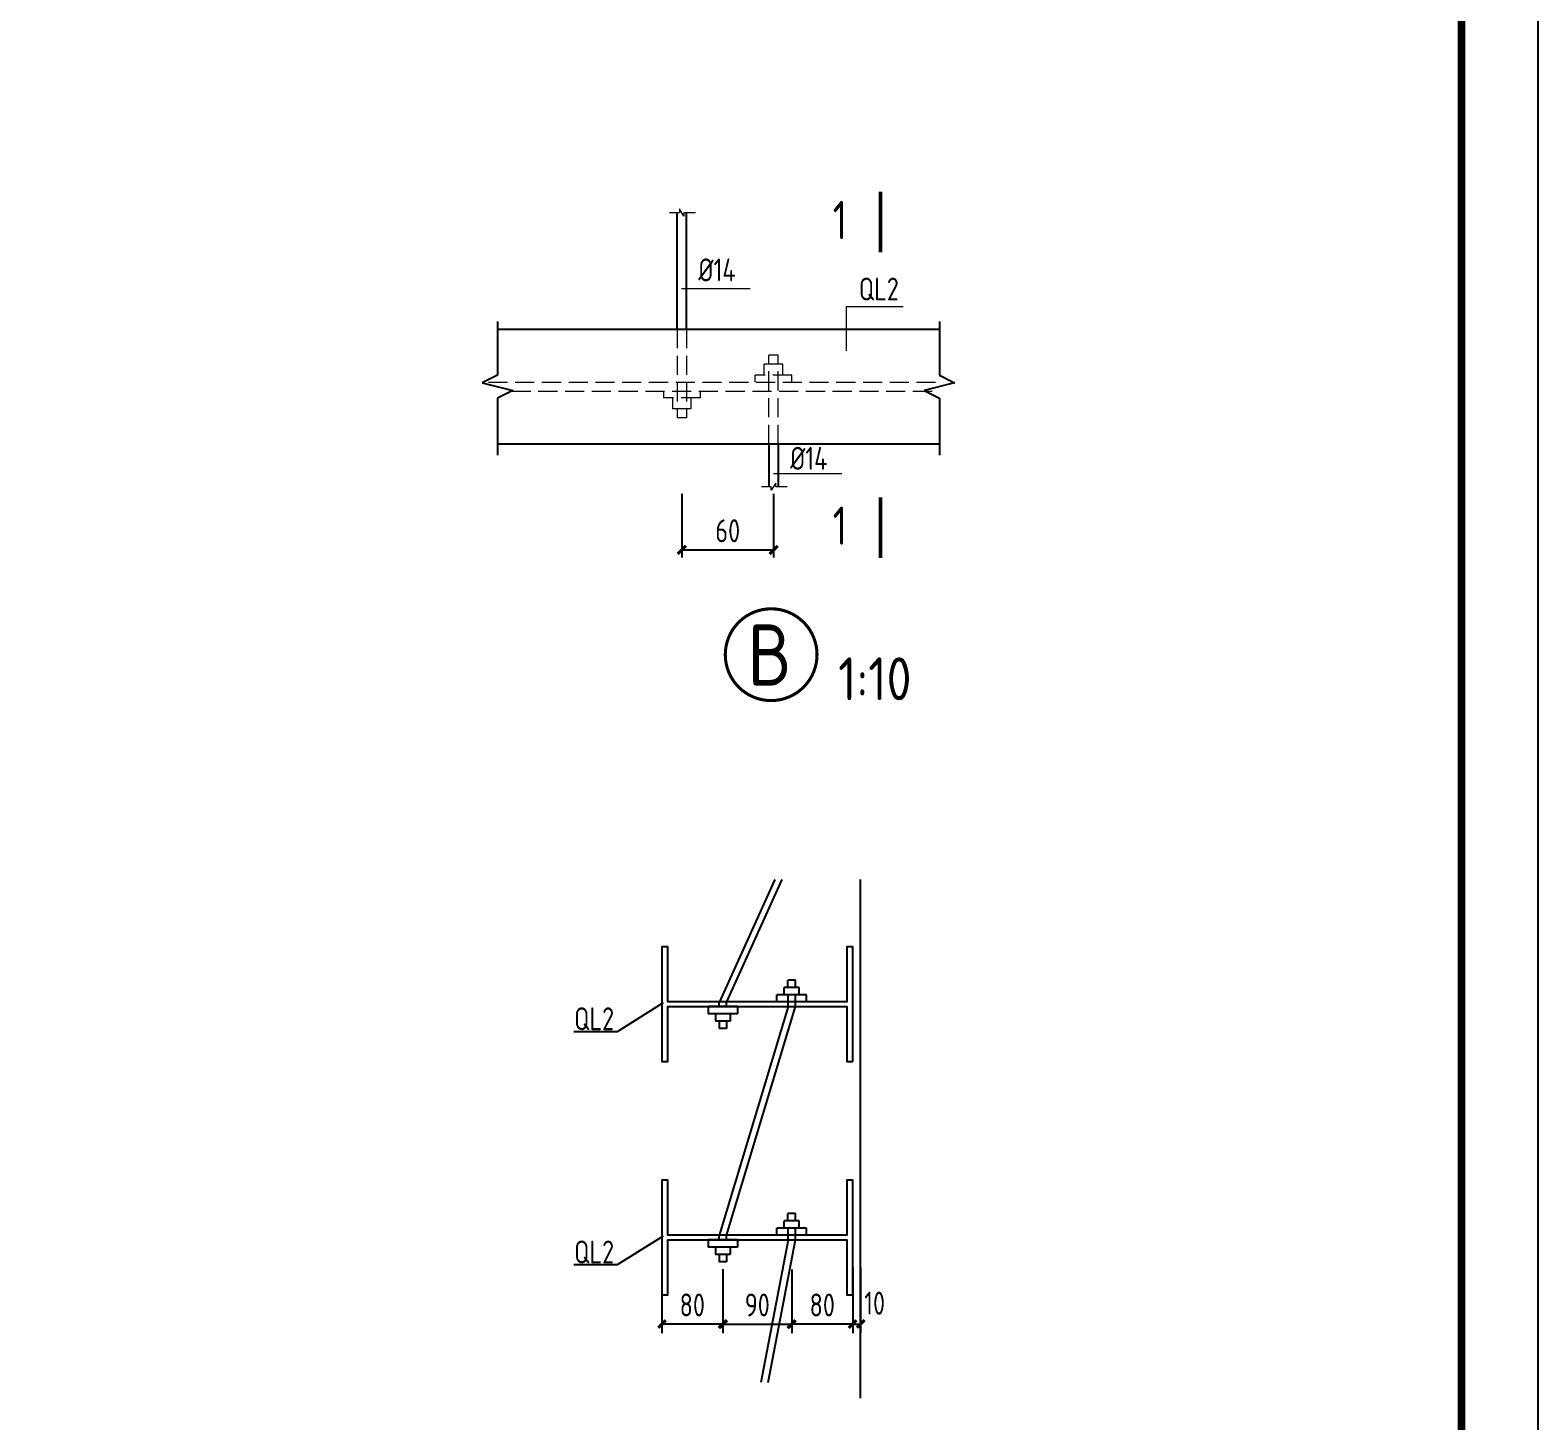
# Model space of a CAD drawing. Header units: millimetres. Extents: x 865490 to 879904, y 39442 to 44891.
# Drawn here: x 875057.5 to 875254.7, y 39563.6 to 39745.5 of the extents above; entities that cross this region are included whole.
import ezdxf

# ---------------------------------------------------------------- set-up
doc = ezdxf.new("R2010")
doc.units = ezdxf.units.MM
doc.header["$LTSCALE"] = 1000
doc.header["$MEASUREMENT"] = 0
doc.linetypes.add('DASH', pattern=[0.35, 0.25, -0.1])
for name, color, linetype, lineweight in [('1', 4, 'Continuous', 70), ('D3', 62, 'Continuous', 9), ('LZ', 64, 'Continuous', 9), ('数字', 3, 'Continuous', 9)]:
    doc.layers.add(name, color=color, linetype=linetype, lineweight=lineweight)
for name, color, linetype in [('D2', 6, 'Continuous'), ('DIM', 7, 'Continuous'), ('M_Prof', 2, 'Continuous'), ('PUB_DIM', 3, 'Continuous'), ('THIN', 7, 'Continuous'), ('文字', 7, 'Continuous'), ('桩', 6, 'Continuous')]:
    doc.layers.add(name, color=color, linetype=linetype)
doc.styles.add('GBHZ', font='gbenor.shx', dxfattribs={"width": 0.9, "bigfont": 'gbcbig.shx'})
doc.dimstyles.new('100', dxfattribs={"dimscale": 0, "dimtxt": 3, "dimasz": 0.01, "dimexe": 1, "dimexo": 2, "dimgap": 1, "dimtad": 1, "dimdec": 0, "dimlfac": 100, "dimdsep": 46, "dimtxsty": 'GBHZ', "dimblk": 'JT', "dimcen": -2.5, "dimclrd": 7, "dimclre": 7, "dimclrt": 7, "dimadec": 0, "dimazin": 0, "dimtfac": 1, "dimtdec": 0, "dimtix": 1, "dimtmove": 2, "dimatfit": 3, "dimldrblk": 'JT', "dimfxl": 0, "dimtolj": 1, "dimlwd": -1, "dimlwe": -1, "dimarcsym": 0})
doc.dimstyles.new('Y10', dxfattribs={"dimscale": 0, "dimtxt": 3, "dimasz": 0.01, "dimexe": 1.2, "dimexo": 1, "dimgap": 1, "dimtad": 1, "dimdec": 0, "dimlfac": 10, "dimzin": 0, "dimdsep": 46, "dimtxsty": 'GBHZ', "dimblk1": 'DX', "dimblk2": 'DX', "dimsah": 1, "dimcen": 0.09, "dimdle": 1, "dimadec": 0, "dimazin": 0, "dimtfac": 1, "dimtdec": 0, "dimtix": 1, "dimtmove": 2, "dimatfit": 3, "dimldrblk": 'DX', "dimfxl": 0, "dimtolj": 1, "dimtzin": 0, "dimarcsym": 0})

# ---------------------------------------------------------------- blocks, each defined once
blk = doc.blocks.new('DX')
at = {"color": 0, "linetype": 'ByBlock', "const_width": 40}
blk.add_lwpolyline([(-54, -51), (46, 49)], dxfattribs=at)
blk = doc.blocks.new('*D951')
at = {"layer": 'Defpoints', "color": 0, "linetype": 'ByBlock', "transparency": 16777216}
for p in [(875165.07, 39584.68), (875157.07, 39584.44), (875157.07, 39576.29)]:
    blk.add_point(p, dxfattribs=at)
at = {"layer": 'DIM', "color": 0, "linetype": 'ByBlock', "lineweight": -2, "transparency": 16777216}
for p, q in [((875157.07, 39583.44), (875157.07, 39575.09)), ((875165.07, 39583.68), (875165.07, 39575.09)), ((875165.06, 39576.29), (875157.08, 39576.29))]:
    blk.add_line(p, q, dxfattribs=at)
at = {"layer": 'DIM', "color": 0, "linetype": 'ByBlock', "lineweight": -2, "transparency": 16777216, "xscale": 0.01, "yscale": 0.01, "zscale": 0.01, "rotation": 180}
blk.add_blockref('DX', (875157.07, 39576.29), dxfattribs=at)
at = {"layer": 'DIM', "color": 0, "linetype": 'ByBlock', "lineweight": -2, "transparency": 16777216, "xscale": 0.01, "yscale": 0.01, "zscale": 0.01}
blk.add_blockref('DX', (875165.07, 39576.29), dxfattribs=at)
at = {"layer": 'DIM', "color": 0, "linetype": 'ByBlock', "transparency": 16777216, "insert": (875161.07, 39578.79), "char_height": 3, "attachment_point": 5, "style": 'GBHZ'}
blk.add_mtext('\\A1;80', dxfattribs=at)
blk = doc.blocks.new('*D952')
at = {"layer": 'Defpoints', "color": 0, "linetype": 'ByBlock', "transparency": 16777216}
for p in [(875140.07, 39584.68), (875148.07, 39584.47), (875140.07, 39576.29)]:
    blk.add_point(p, dxfattribs=at)
at = {"layer": 'DIM', "color": 0, "linetype": 'ByBlock', "lineweight": -2, "transparency": 16777216}
for p, q in [((875140.07, 39583.68), (875140.07, 39575.09)), ((875148.07, 39583.47), (875148.07, 39575.09)), ((875148.06, 39576.29), (875140.08, 39576.29))]:
    blk.add_line(p, q, dxfattribs=at)
at = {"layer": 'DIM', "color": 0, "linetype": 'ByBlock', "lineweight": -2, "transparency": 16777216, "xscale": 0.01, "yscale": 0.01, "zscale": 0.01, "rotation": 180}
blk.add_blockref('DX', (875140.07, 39576.29), dxfattribs=at)
at = {"layer": 'DIM', "color": 0, "linetype": 'ByBlock', "lineweight": -2, "transparency": 16777216, "xscale": 0.01, "yscale": 0.01, "zscale": 0.01}
blk.add_blockref('DX', (875148.07, 39576.29), dxfattribs=at)
at = {"layer": 'DIM', "color": 0, "linetype": 'ByBlock', "transparency": 16777216, "insert": (875144.07, 39578.79), "char_height": 3, "attachment_point": 5, "style": 'GBHZ'}
blk.add_mtext('\\A1;80', dxfattribs=at)
blk = doc.blocks.new('*D953')
at = {"layer": 'Defpoints', "color": 0, "linetype": 'ByBlock', "transparency": 16777216}
for p in [(875165.07, 39584.68), (875166.07, 39584.68), (875166.07, 39576.29)]:
    blk.add_point(p, dxfattribs=at)
at = {"layer": 'DIM', "color": 0, "linetype": 'ByBlock', "lineweight": -2, "transparency": 16777216}
for p, q in [((875165.07, 39583.68), (875165.07, 39575.09)), ((875166.07, 39583.68), (875166.07, 39575.09)), ((875165.06, 39576.29), (875165.05, 39576.29)), ((875165.07, 39576.29), (875166.07, 39576.29)), ((875166.08, 39576.29), (875166.09, 39576.29))]:
    blk.add_line(p, q, dxfattribs=at)
at = {"layer": 'DIM', "color": 0, "linetype": 'ByBlock', "lineweight": -2, "transparency": 16777216, "xscale": 0.01, "yscale": 0.01, "zscale": 0.01}
blk.add_blockref('DX', (875165.07, 39576.29), dxfattribs=at)
at = {"layer": 'DIM', "color": 0, "linetype": 'ByBlock', "lineweight": -2, "transparency": 16777216, "xscale": 0.01, "yscale": 0.01, "zscale": 0.01, "rotation": 180}
blk.add_blockref('DX', (875166.07, 39576.29), dxfattribs=at)
at = {"layer": 'DIM', "color": 0, "linetype": 'ByBlock', "transparency": 16777216, "insert": (875167.92, 39579.03), "char_height": 3, "attachment_point": 5, "style": 'GBHZ'}
blk.add_mtext('\\A1;10', dxfattribs=at)
blk = doc.blocks.new('*D954')
at = {"layer": 'Defpoints', "color": 0, "linetype": 'ByBlock', "transparency": 16777216}
for p in [(875148.07, 39583.24), (875157.07, 39584.44), (875157.07, 39576.29)]:
    blk.add_point(p, dxfattribs=at)
at = {"layer": 'DIM', "color": 0, "linetype": 'ByBlock', "lineweight": -2, "transparency": 16777216}
for p, q in [((875157.07, 39583.44), (875157.07, 39575.09)), ((875148.07, 39582.24), (875148.07, 39575.09)), ((875148.08, 39576.29), (875157.06, 39576.29))]:
    blk.add_line(p, q, dxfattribs=at)
at = {"layer": 'DIM', "color": 0, "linetype": 'ByBlock', "lineweight": -2, "transparency": 16777216, "xscale": 0.01, "yscale": 0.01, "zscale": 0.01, "rotation": 180}
blk.add_blockref('DX', (875148.07, 39576.29), dxfattribs=at)
at = {"layer": 'DIM', "color": 0, "linetype": 'ByBlock', "lineweight": -2, "transparency": 16777216, "xscale": 0.01, "yscale": 0.01, "zscale": 0.01}
blk.add_blockref('DX', (875157.07, 39576.29), dxfattribs=at)
at = {"layer": 'DIM', "color": 0, "linetype": 'ByBlock', "transparency": 16777216, "insert": (875152.57, 39578.79), "char_height": 3, "attachment_point": 5, "style": 'GBHZ'}
blk.add_mtext('\\A1;90', dxfattribs=at)
blk = doc.blocks.new('JT')
at = {"color": 3}
blk.add_line((-20, 0), (20, 0), dxfattribs=at)
at = {"color": 3, "const_width": 40}
blk.add_lwpolyline([(-53, -53), (53, 53)], dxfattribs=at)
blk = doc.blocks.new('*D1433')
at = {"layer": 'Defpoints', "color": 0, "linetype": 'ByBlock', "transparency": 16777216}
for p in [(875142.71, 39686.86, 6.02), (875154.71, 39686.86, 6.02), (875154.71, 39677.53)]:
    blk.add_point(p, dxfattribs=at)
at = {"layer": 'DIM', "color": 7, "linetype": 'ByBlock', "transparency": 16777216}
for p, q in [((875142.71, 39684.86), (875142.71, 39676.53)), ((875154.71, 39684.86), (875154.71, 39676.53)), ((875142.72, 39677.53), (875154.7, 39677.53))]:
    blk.add_line(p, q, dxfattribs=at)
at = {"layer": 'DIM', "color": 7, "linetype": 'ByBlock', "transparency": 16777216, "xscale": 0.01, "yscale": 0.01, "zscale": 0.01, "rotation": 180}
blk.add_blockref('JT', (875142.71, 39677.53), dxfattribs=at)
at = {"layer": 'DIM', "color": 7, "linetype": 'ByBlock', "transparency": 16777216, "xscale": 0.01, "yscale": 0.01, "zscale": 0.01}
blk.add_blockref('JT', (875154.71, 39677.53), dxfattribs=at)
at = {"layer": 'DIM', "color": 7, "linetype": 'ByBlock', "transparency": 16777216, "insert": (875148.71, 39680.03), "char_height": 3, "attachment_point": 5, "style": 'GBHZ'}
blk.add_mtext('\\A1;60', dxfattribs=at)

msp = doc.modelspace()

# ---------------------------------------------------------------- linework, layer by layer
at = {"color": 0}
msp.add_line((875254.672, 40043.955), (875254.672, 39449.955), dxfattribs=at)
at = {"color": 251}
for p, q in [((875166.067, 39566.594), (875166.067, 39634.415)), ((875140.256, 39618.279, 1.667), (875134.246, 39614.525, -1.667)), ((875134.246, 39614.525, -1.667), (875128.559, 39614.525, -1.667)), ((875140.256, 39587.784, 1.667), (875134.246, 39584.03, -1.667)), ((875134.246, 39584.03, -1.667), (875128.559, 39584.03, -1.667))]:
    msp.add_line(p, q, dxfattribs=at)
at = {"color": 0, "const_width": 1}
msp.add_lwpolyline([(875244.672, 39459.955), (874438.672, 39459.955), (874438.672, 40033.955), (875244.672, 40033.955)], close=True, dxfattribs=at)
at = {"linetype": 'ByBlock', "ltscale": 0.5, "const_width": 0.4, "elevation": 1.667}
msp.add_lwpolyline([(875148.385, 39663.825, 1), (875160.385, 39663.825, 1)], format="xyb", close=True, dxfattribs=at)
at = {"layer": '1', "color": 2, "const_width": 0.48, "elevation": -4.357}
for points in [[(875168.677, 39716.457), (875168.677, 39724.379)], [(875168.677, 39676.487), (875168.677, 39684.41)]]:
    msp.add_lwpolyline(points, dxfattribs=at)
at = {"layer": 'D2'}
for p, q in [((875142.091, 39706.413, 1.667), (875142.091, 39721.641, 1.667)), ((875143.293, 39706.413, 1.667), (875143.293, 39721.641, 1.667)), ((875118.6, 39706.381, 1.667), (875176.387, 39706.381, 1.667)), ((875118.6, 39691.381, 1.667), (875176.387, 39691.381, 1.667)), ((875154.092, 39691.381, 1.667), (875154.092, 39685.799, 1.667)), ((875155.294, 39691.381, 1.667), (875155.294, 39685.799, 1.667)), ((875154.878, 39634.415), (875147.578, 39618.341)), ((875148.539, 39618.341), (875155.84, 39634.415)), ((875158.029, 39620.3), (875156.106, 39620.299)), ((875156.106, 39619.337), (875156.106, 39620.299)), ((875156.587, 39620.299), (875156.586, 39621.261)), ((875157.548, 39621.261), (875156.586, 39621.261)), ((875157.548, 39620.299), (875157.548, 39621.261)), ((875158.029, 39619.338), (875158.029, 39620.3)), ((875147.587, 39617.816), (875147.587, 39618.378)), ((875148.549, 39617.816), (875148.549, 39618.378)), ((875158.991, 39619.338), (875155.144, 39619.337)), ((875155.145, 39618.375), (875155.144, 39619.337)), ((875156.596, 39617.814), (875156.596, 39619.337)), ((875157.557, 39617.814), (875157.558, 39619.348)), ((875158.991, 39618.377), (875158.991, 39619.338)), ((875146.145, 39617.816), (875146.144, 39616.855)), ((875149.991, 39616.854), (875146.144, 39616.855)), ((875147.106, 39616.854), (875147.106, 39615.893)), ((875156.594, 39617.808), (875147.587, 39587.882)), ((875148.549, 39587.882), (875157.556, 39617.808)), ((875149.029, 39616.854), (875149.029, 39615.892)), ((875149.991, 39617.815), (875149.991, 39616.854)), ((875149.029, 39615.892), (875147.106, 39615.893)), ((875147.587, 39615.893), (875147.586, 39614.931)), ((875148.548, 39614.931), (875147.586, 39614.931)), ((875148.548, 39615.892), (875148.548, 39614.931)), ((875157.548, 39590.766), (875156.586, 39590.765)), ((875156.587, 39589.804), (875156.586, 39590.765)), ((875157.548, 39589.804), (875157.548, 39590.766)), ((875158.991, 39588.843), (875155.144, 39588.842)), ((875155.145, 39587.88), (875155.144, 39588.842)), ((875156.106, 39588.842), (875156.106, 39589.804)), ((875158.029, 39589.804), (875156.106, 39589.804)), ((875156.596, 39587.319), (875156.596, 39588.842)), ((875157.557, 39587.319), (875157.558, 39588.853)), ((875158.029, 39588.843), (875158.029, 39589.804)), ((875158.991, 39587.881), (875158.991, 39588.843)), ((875146.145, 39587.321), (875146.144, 39586.359)), ((875147.587, 39587.321), (875147.587, 39587.882)), ((875148.549, 39587.32), (875148.549, 39587.882)), ((875149.991, 39587.32), (875149.991, 39586.358)), ((875156.596, 39587.319), (875153.051, 39568.668)), ((875154.012, 39568.668), (875157.557, 39587.319)), ((875149.991, 39586.358), (875146.144, 39586.359)), ((875147.106, 39586.359), (875147.106, 39585.397)), ((875149.029, 39585.397), (875147.106, 39585.397)), ((875147.587, 39585.397), (875147.586, 39584.436)), ((875148.548, 39585.397), (875148.548, 39584.435)), ((875149.029, 39586.359), (875149.029, 39585.397)), ((875148.548, 39584.435), (875147.586, 39584.436))]:
    msp.add_line(p, q, dxfattribs=at)
at = {"layer": 'D3'}
for p, q in [((875141.106, 39721.641, 1.667), (875142.393, 39721.641, 1.667)), ((875142.978, 39721.173, 1.667), (875142.393, 39722.109, 1.667)), ((875142.393, 39722.109, 1.667), (875142.393, 39721.641, 1.667)), ((875142.978, 39721.641, 1.667), (875142.978, 39721.173, 1.667)), ((875142.978, 39721.641, 1.667), (875144.499, 39721.641, 1.667)), ((875153.107, 39685.799, 1.667), (875154.394, 39685.799, 1.667)), ((875154.979, 39686.267, 1.667), (875154.394, 39685.331, 1.667)), ((875154.394, 39685.331, 1.667), (875154.394, 39685.799, 1.667)), ((875154.979, 39685.799, 1.667), (875154.979, 39686.267, 1.667)), ((875154.979, 39685.799, 1.667), (875156.5, 39685.799, 1.667))]:
    msp.add_line(p, q, dxfattribs=at)
at = {"layer": 'D3', "color": 251}
for p, q in [((875151.647, 39711.68, 1.667), (875142.672, 39711.68, 1.667)), ((875164.211, 39709.356, -4.357), (875164.211, 39703.539, -4.357)), ((875164.211, 39709.356, -4.357), (875171.673, 39709.356, -4.357)), ((875163.647, 39687.497, 1.667), (875154.672, 39687.497, 1.667))]:
    msp.add_line(p, q, dxfattribs=at)
at = {"layer": 'LZ', "color": 251, "linetype": 'DASH', "ltscale": 0.01}
for p, q in [((875142.091, 39706.413, 1.667), (875142.091, 39694.79, 1.667)), ((875143.293, 39706.413, 1.667), (875143.293, 39694.79, 1.667)), ((875154.092, 39691.381, 1.667), (875154.092, 39703.004, 1.667)), ((875155.294, 39703.004, 1.667), (875154.092, 39703.004, 1.667)), ((875155.294, 39691.381, 1.667), (875155.294, 39703.004, 1.667)), ((875153.491, 39700.4, 1.667), (875153.491, 39701.802, 1.667)), ((875155.895, 39701.802, 1.667), (875153.491, 39701.802, 1.667)), ((875155.895, 39700.4, 1.667), (875155.895, 39701.802, 1.667)), ((875117.401, 39699.466, 1.667), (875176.387, 39699.466, 1.667)), ((875157.097, 39700.4, 1.667), (875152.289, 39700.4, 1.667)), ((875152.289, 39699.498, 1.667), (875152.289, 39700.4, 1.667)), ((875157.097, 39699.498, 1.667), (875157.097, 39700.4, 1.667)), ((875120.431, 39698.296, 1.667), (875176.387, 39698.296, 1.667)), ((875140.288, 39698.296, 1.667), (875140.288, 39697.394, 1.667)), ((875145.096, 39697.394, 1.667), (875140.288, 39697.394, 1.667)), ((875141.49, 39697.394, 1.667), (875141.49, 39695.992, 1.667)), ((875143.894, 39697.394, 1.667), (875143.894, 39695.992, 1.667)), ((875145.096, 39698.296, 1.667), (875145.096, 39697.394, 1.667)), ((875143.894, 39695.992, 1.667), (875141.49, 39695.992, 1.667)), ((875143.293, 39694.79, 1.667), (875142.091, 39694.79, 1.667))]:
    msp.add_line(p, q, dxfattribs=at)
at = {"layer": 'M_Prof'}
for points in [[(875165.067, 39610.614), (875165.067, 39625.614), (875164.267, 39625.614), (875164.267, 39618.414), (875140.867, 39618.414), (875140.867, 39625.614), (875140.067, 39625.614), (875140.067, 39610.614), (875140.867, 39610.614), (875140.867, 39617.814), (875164.267, 39617.814), (875164.267, 39610.614)], [(875165.067, 39580.119), (875165.067, 39595.119), (875164.267, 39595.119), (875164.267, 39587.919), (875140.867, 39587.919), (875140.867, 39595.119), (875140.067, 39595.119), (875140.067, 39580.119), (875140.867, 39580.119), (875140.867, 39587.319), (875164.267, 39587.319), (875164.267, 39580.119)]]:
    msp.add_lwpolyline(points, close=True, dxfattribs=at)
at = {"layer": 'THIN', "linetype": 'ByBlock'}
for p, q in [((875118.6, 39707.408, 1.667), (875118.6, 39700.381, 1.667)), ((875176.387, 39707.408, 1.667), (875176.387, 39700.381, 1.667)), ((875118.6, 39700.381, 1.667), (875116.6, 39699.381, 1.667)), ((875116.6, 39699.381, 1.667), (875120.6, 39698.381, 1.667)), ((875178.387, 39699.381, 1.667), (875174.387, 39698.381, 1.667)), ((875176.387, 39700.381, 1.667), (875178.387, 39699.381, 1.667)), ((875120.6, 39698.381, 1.667), (875118.6, 39697.381, 1.667)), ((875118.6, 39697.381, 1.667), (875118.6, 39689.92, 1.667)), ((875174.387, 39698.381, 1.667), (875176.387, 39697.381, 1.667)), ((875176.387, 39697.381, 1.667), (875176.387, 39689.92, 1.667))]:
    msp.add_line(p, q, dxfattribs=at)
at = {"layer": '桩'}
for p, q in [((875149.991, 39617.815), (875146.145, 39617.816)), ((875149.991, 39587.32), (875146.145, 39587.321))]:
    msp.add_line(p, q, dxfattribs=at)

# ---------------------------------------------------------------- texts
at = {"layer": 'PUB_DIM', "style": 'GBHZ', "width": 0.9}
for p in [(875162.432, 39718.162, -4.357), (875162.432, 39678.193, -4.357)]:
    msp.add_text('1', height=5, dxfattribs=at).set_placement(p)
at = {"layer": '数字', "style": 'GBHZ', "width": 0.9}
for s, p in [('%%C14', (875144.866, 39712.639, 1.667)), ('QL2', (875165.849, 39710.145, -4.357)), ('%%C14', (875156.866, 39688.003, 1.667)), ('QL2', (875128.608, 39614.718, -1.667)), ('QL2', (875128.608, 39584.223, -1.667))]:
    msp.add_text(s, height=3, dxfattribs=at).set_placement(p)
at = {"layer": '文字', "color": 6, "style": 'GBHZ'}
for s, height, p in [('B', 8, (875151.3, 39659.792, 1.667)), ('1:10', 5.6, (875163.151, 39657.873, 1.658))]:
    msp.add_text(s, height=height, dxfattribs=at).set_placement(p)

# ---------------------------------------------------------------- dimensions: what is measured, and where the dimension line sits
at = {"layer": 'DIM', "color": 4, "linetype": 'ByBlock'}
dim = msp.add_linear_dim(base=(875154.709, 39677.534, -4.357), p1=(875142.708, 39686.855, 1.667), p2=(875154.709, 39686.855, 1.667), dimstyle='100', override={"dimscale": 1, "dimlfac": 5}, dxfattribs=at)
dim.commit()
dim.dimension.update_dxf_attribs({"geometry": '*D1433', "text_midpoint": (875148.709, 39680.034, -4.357)})
at = {"layer": 'DIM', "color": 0, "linetype": 'ByBlock'}
for base, p1, p2, picture, middle in [((875140.067, 39576.288), (875148.067, 39584.469), (875140.067, 39584.677), '*D952', (875144.067, 39578.788)), ((875157.067, 39576.288), (875165.067, 39584.677), (875157.067, 39584.436), '*D951', (875161.067, 39578.788))]:
    dim = msp.add_linear_dim(base=base, p1=p1, p2=p2, angle=180, dimstyle='Y10', override={"dimscale": 1}, dxfattribs=at)
    dim.commit()
    dim.dimension.update_dxf_attribs({"geometry": picture, "text_midpoint": middle})
dim = msp.add_linear_dim(base=(875166.067, 39576.288), p1=(875165.067, 39584.677), p2=(875166.067, 39584.677), dimstyle='Y10', override={"dimscale": 1}, dxfattribs=at)
dim.commit()
dim.dimension.update_dxf_attribs({"geometry": '*D953', "text_midpoint": (875167.923, 39579.033), "dimtype": 160})
dim = msp.add_linear_dim(base=(875157.067, 39576.288), p1=(875148.067, 39583.235), p2=(875157.067, 39584.436), dimstyle='Y10', override={"dimscale": 1}, dxfattribs=at)
dim.commit()
dim.dimension.update_dxf_attribs({"geometry": '*D954', "text_midpoint": (875152.567, 39578.788)})

doc.saveas('drawing.dxf')
